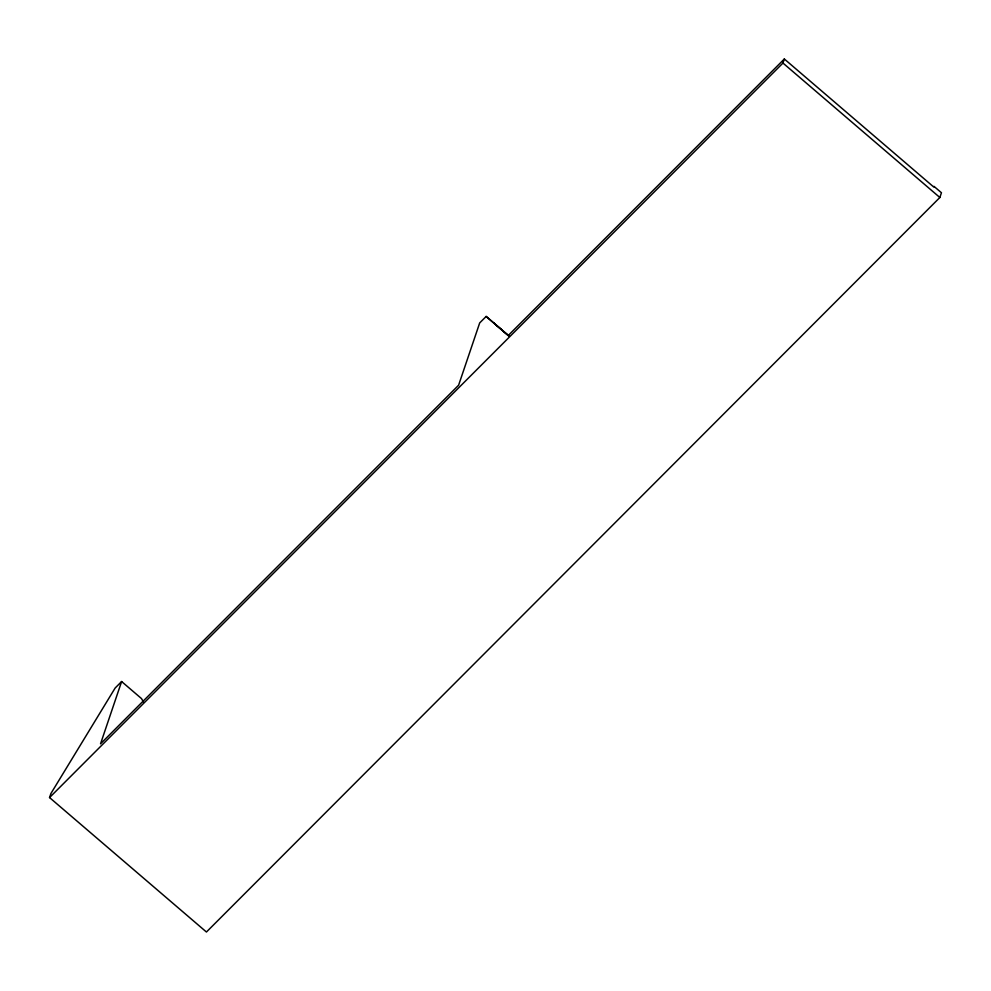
<?xml version="1.0" encoding="UTF-8"?>
<svg xmlns="http://www.w3.org/2000/svg" width="991" height="991" viewBox="0 0 991 991"><rect width="100%" height="100%" fill="white"/><g stroke="black" fill="none" stroke-linecap="round" stroke-linejoin="round"><path stroke-width="1.49" d="M121.62 681.535L100.537 743.82L458.61 385.202L479.694 322.917L486.16 316.439L508.222 335.515L784.327 58.989L933.77 187.039L934.005 186.37L941.45 192.749L939.852 197.494L206.438 932.011L49.55 797.569L50.925 793.506L115.154 688.014L121.62 681.535L141.478 698.556L143.509 702.037M49.55 797.569L782.952 63.052L784.327 58.989M782.952 63.052L939.852 197.494M486.16 316.439L508.866 335.887M493.617 322.818L508.705 335.875"/></g></svg>
